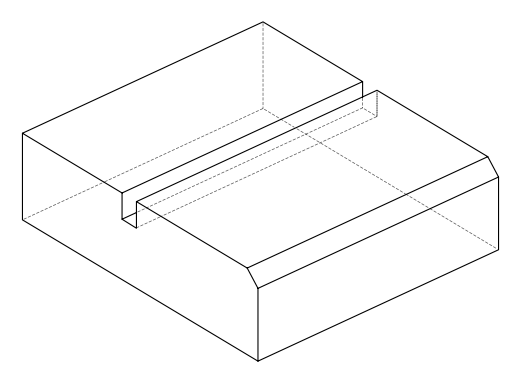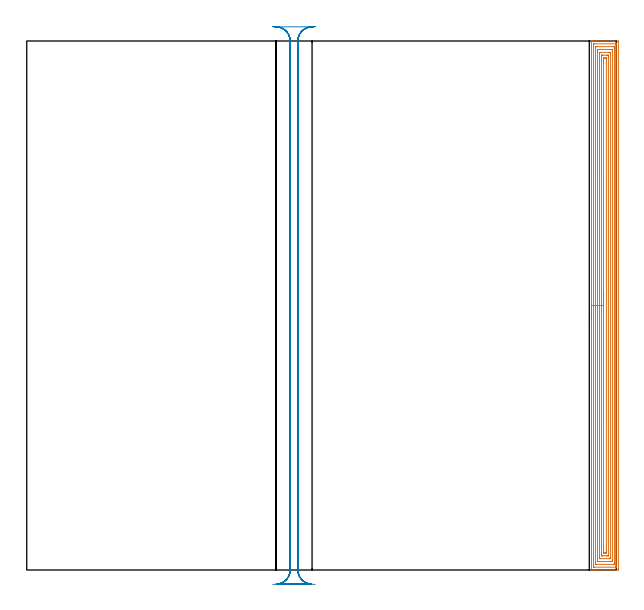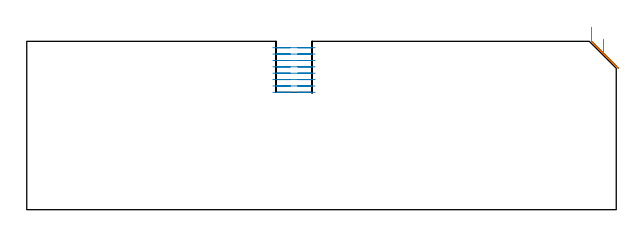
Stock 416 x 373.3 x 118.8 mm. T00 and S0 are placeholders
(PLAN: 2 operations, 1 tool changes, 34.8 min)
(1 AREA_MILL | FG_CHAMFER_SURFACE | UGT0205_001 | 21.24 min | 67432 mm3)
(2 MILL_RECTANGULAR_SLOT | SLOT_RECTANGULAR | UGT0201_094 | Follow Part, ap 5, ae 75% | 13.6 min | 341459 mm3)
(TOOL UGT0205_001 | Chamfer Mill 20 x 3 x 45 deg. | D20 FL50 Z2)
(TOOL UGT0201_094 | End mill 20 mm | D20 FL38 Z4)
(OP 1 AREA_MILL)
G17 G21 G94 G90
T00 M6
G54
G17 G0 G90 X398.503 Y176.65 S1061 M3
G43 Z128.8 H0
Z128.796
G94 G1 Y176.688 Z127.925 F250.
Y176.802 Z127.06
Y176.991 Z126.208
Y177.253 Z125.376
Y177.587 Z124.57
Y177.99 Z123.796
Y178.459 Z123.061
Y178.99 Z122.369
Y179.579 Z121.725
Y180.222 Z121.136
Y180.914 Z120.605
Y181.65 Z120.136
Y182.424 Z119.733
Y183.23 Z119.399
Y184.062 Z119.137
X398.504 Y184.914 Z118.948
Y185.779 Z118.834
Y186.65 Z118.796
X398.507 Y373.115 Z118.793
X398.505 Y373.209 Z118.79
X398.519 Y373.291 Z118.773
X398.539 Y373.298 Z118.752
X398.559 Y373.3 Z118.733
X398.985 Z118.315
X399.244 Z118.056
X399.979 Z117.316
X401.238 Z116.059
X402.653 Z114.643
X417.175 Y373.299 Z100.123
X417.492 Y373.29 Z99.806
X417.499 Y372.973 Z99.799
X417.5 Y0.632 Z99.8
X417.498 Y0.325 Z99.801
X417.492 Y0.01 Z99.806
X417.174 Y0. Z100.124
X401.762 Z115.533
X400.347 Z116.95
X399.979 Z117.316
X398.985 Z118.315
X398.559 Z118.733
X398.512 Z118.779
X398.503 Y0.008 Z118.788
X398.5 Y0.184 Z118.8
X398.504 Y186.65 Z118.796
X399.918 Z117.382
X399.922 Y370.996 Z117.378
X399.925 Y371.111 Z117.375
X399.934 Y371.29 Z117.366
X399.979 Y371.293 Z117.321
X400.452 Y371.299 Z116.848
X415.603 Z101.697
X416.021 Y371.293 Z101.279
X416.074 Y371.29 Z101.226
X416.082 Y371.075 Z101.218
X416.085 Y370.945 Z101.215
X416.086 Y370.88 Z101.214
Y2.355
X416.084 Y2.29 Z101.216
X416.079 Y2.16 Z101.221
X416.067 Y2.009 Z101.233
X416.021 Y2.007 Z101.279
X415.548 Y2.001 Z101.752
X400.397 Z116.903
X399.979 Y2.007 Z117.321
X399.926 Y2.01 Z117.374
X399.918 Y2.225 Z117.382
X399.915 Y2.355 Z117.385
X399.914 Y2.42 Z117.386
X399.918 Y186.65 Z117.382
X401.332 Z115.968
X401.336 Y368.197 Z115.964
X401.338 Y368.622 Z115.962
X401.343 Y369.091 Z115.957
X401.352 Y369.29 Z115.948
X401.556 Y369.298 Z115.744
X401.762 Y369.299 Z115.538
X402.445 Y369.3 Z114.855
X414.238 Y369.299 Z103.062
X414.447 Y369.295 Z102.853
X414.585 Y369.29 Z102.715
X414.665 Y369.279 Z102.635
X414.667 Y369.235 Z102.633
X414.669 Y369.091 Z102.631
X414.671 Y368.657 Z102.629
X414.672 Y368.197 Z102.628
X414.671 Y4.1 Z102.629
Y4.046
X414.668 Y4.02 Z102.632
X414.666 Y4.014 Z102.634
X414.654 Y4.01 Z102.646
X414.445 Y4.001 Z102.855
X401.762 Z115.538
X401.554 Y4.005 Z115.746
X401.415 Y4.01 Z115.885
X401.335 Y4.02 Z115.965
X401.333 Y4.065 Z115.967
X401.331 Y4.209 Z115.969
X401.329 Y4.643 Z115.971
Y5.103
X401.332 Y186.65 Z115.968
X402.746 Z114.554
X402.75 Y366.408 Z114.55
X402.752 Y367.203 Z114.548
X402.754 Y367.257 Z114.546
X402.756 Y367.281 Z114.544
X402.768 Y367.29 Z114.532
X402.878 Y367.294 Z114.422
X403.1 Y367.297 Z114.2
X403.544 Y367.3 Z113.756
X412.456 Z104.844
X412.901 Y367.298 Z104.399
X413.123 Y367.295 Z104.177
X413.233 Y367.29 Z104.067
X413.251 Y367.287 Z104.049
X413.253 Y367.27 Z104.047
X413.255 Y367.228 Z104.045
X413.257 Y366.498 Z104.043
Y366.408
Y6.892
X413.255 Y6.09 Z104.045
X413.253 Y6.035 Z104.047
X413.251 Y6.013 Z104.049
X413.233 Y6.01 Z104.067
X413.122 Y6.005 Z104.178
X412.9 Y6.002 Z104.4
X412.456 Y6. Z104.844
X403.544 Z113.756
X403.099 Y6.002 Z114.201
X402.877 Y6.005 Z114.423
X402.767 Y6.01 Z114.533
X402.749 Y6.013 Z114.551
X402.747 Y6.03 Z114.553
X402.745 Y6.072 Z114.555
X402.743 Y6.801 Z114.557
X402.746 Y186.65 Z114.554
X404.161 Z113.139
X404.164 Y364.891 Z113.136
X404.166 Y365.164 Z113.134
X404.168 Y365.241 Z113.132
X404.171 Y365.283 Z113.129
X404.183 Y365.29 Z113.117
X404.266 Y365.294 Z113.034
X404.435 Y365.298 Z112.865
X404.649 Y365.3 Z112.651
X410.887 Z106.413
X411.565 Y365.298 Z105.735
X411.782 Y365.296 Z105.518
X411.832 Y365.29 Z105.468
X411.836 Y365.277 Z105.464
X411.839 Y365.238 Z105.461
X411.842 Y364.619 Z105.458
X411.843 Y364.34 Z105.457
Y8.402
X411.84 Y8.122 Z105.46
X411.837 Y8.043 Z105.463
X411.834 Y8.009 Z105.466
X411.818 Y8.007 Z105.482
X411.734 Y8.003 Z105.566
X411.565 Y8.001 Z105.735
X411.352 Y8. Z105.948
X405.113 Z112.187
X404.435 Y8.002 Z112.865
X404.218 Y8.004 Z113.082
X404.168 Y8.01 Z113.132
X404.164 Y8.023 Z113.136
X404.161 Y8.061 Z113.139
X404.158 Y8.68 Z113.142
X404.157 Y8.959 Z113.143
X404.161 Y186.65 Z113.139
X405.575 Z111.725
X405.579 Y363.152 Z111.721
X405.58 Y363.232 Z111.72
X405.582 Y363.271 Z111.718
X405.584 Y363.284 Z111.716
X405.596 Y363.29 Z111.704
X405.753 Y363.297 Z111.547
X406.218 Y363.299 Z111.082
X406.641 Y363.3 Z110.659
X409.315 Z107.985
X409.782 Y363.299 Z107.518
X410.209 Y363.297 Z107.091
X410.391 Y363.29 Z106.909
X410.422 Y363.278 Z106.878
X410.424 Y363.216 Z106.876
X410.427 Y363.078 Z106.873
X410.428 Y362.831 Z106.872
X410.429 Y362.182 Z106.871
X410.428 Y10.145 Z106.872
X410.427 Y10.064 Z106.873
X410.425 Y10.024 Z106.875
X410.423 Y10.012 Z106.877
X410.405 Y10.01 Z106.895
X410.248 Y10.002 Z107.052
X409.782 Y10. Z107.518
X409.359 Z107.941
X406.685 Z110.615
X406.218 Y10.001 Z111.082
X405.791 Y10.003 Z111.509
X405.61 Y10.01 Z111.69
X405.578 Y10.022 Z111.722
X405.576 Y10.084 Z111.724
X405.573 Y10.222 Z111.727
X405.572 Y10.469 Z111.728
X405.571 Y11.118 Z111.729
X405.575 Y186.65 Z111.725
X406.989 Z110.311
X406.993 Y361.042 Z110.307
X406.994 Y361.157 Z110.306
X406.999 Y361.274 Z110.301
X407.002 Y361.291 Z110.298
X407.013 Y361.294 Z110.287
X407.045 Y361.298 Z110.255
X407.109 Y361.299 Z110.191
X407.743 Y361.3 Z109.557
X408.635 Z108.665
X408.891 Y361.297 Z108.409
X408.976 Y361.293 Z108.324
X409.002 Y361.291 Z108.298
X409.008 Y361.247 Z108.292
X409.012 Y361.166 Z108.288
X409.014 Y361.042 Z108.286
X409.015 Y13.028 Z108.285
X409.013 Y12.258 Z108.287
X409.012 Y12.136 Z108.288
X409.008 Y12.019 Z108.292
X408.891 Y12.01 Z108.409
X408.256 Y12.001 Z109.044
X408. Y12. Z109.3
X407.365 Z109.935
X407.109 Y12.003 Z110.191
X407.024 Y12.007 Z110.276
X406.998 Y12.009 Z110.302
X406.993 Y12.053 Z110.308
X406.988 Y12.134 Z110.312
X406.986 Y12.258 Z110.314
X406.989 Y186.65 Z110.311
Y187.522 Z110.349
Y188.387 Z110.463
Y189.238 Z110.652
Y190.07 Z110.914
Y190.876 Z111.248
Y191.65 Z111.651
Y192.386 Z112.119
Y193.078 Z112.651
Y193.721 Z113.24
Y194.311 Z113.883
Y194.842 Z114.575
Y195.31 Z115.311
Y195.713 Z116.085
Y196.047 Z116.891
Y196.309 Z117.723
Y196.498 Z118.574
Y196.612 Z119.439
Y196.65 Z120.311
G0 Z128.8
M5
M2
(OP 2 MILL_RECTANGULAR_SLOT)
G17 G21 G94 G90
T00 M6
G54
G17 G0 G90 X173.683 Y383.502 S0 M3
G43 Z128.8 H0
Z114.3
G94 G1 X176.674 Y383.27 F250.
G2 X185.9 Y373.3 R10. F500.
G1 Y0.
G2 X176.347 Y-9.99 R10.
G1 Y-10.
X200.853
Y-9.99
G2 X191.3 Y0. R10.
G1 Y373.3
G2 X200.526 Y383.27 R10.
G1 X203.517 Y383.502 F250.
G0 X173.683 Z109.8
G1 X176.674 Y383.27
G2 X185.9 Y373.3 R10. F500.
G1 Y0.
G2 X176.347 Y-9.99 R10.
G1 Y-10.
X200.853
Y-9.99
G2 X191.3 Y0. R10.
G1 Y373.3
G2 X200.526 Y383.27 R10.
G1 X203.517 Y383.502 F250.
G0 X173.683 Z105.3
G1 X176.674 Y383.27
G2 X185.9 Y373.3 R10. F500.
G1 Y0.
G2 X176.347 Y-9.99 R10.
G1 Y-10.
X200.853
Y-9.99
G2 X191.3 Y0. R10.
G1 Y373.3
G2 X200.526 Y383.27 R10.
G1 X203.517 Y383.502 F250.
G0 Z128.8
Y-10.202
Z100.8
G1 X200.526 Y-9.97
G2 X191.3 Y0. R10. F500.
G1 Y373.3
G2 X200.526 Y383.27 R10.
G1 Y383.3
X176.674
Y383.27
G2 X185.9 Y373.3 R10.
G1 Y0.
G2 X176.674 Y-9.97 R10.
G1 X173.683 Y-10.202 F250.
G0 Z128.8
Y383.502
Z96.3
G1 X176.674 Y383.27
G2 X185.9 Y373.3 R10. F500.
G1 Y0.
G2 X176.347 Y-9.99 R10.
G1 X200.853
G2 X191.3 Y0. R10.
G1 Y373.3
G2 X200.526 Y383.27 R10.
G1 X203.517 Y383.502 F250.
G0 X173.683 Z91.8
G1 X176.674 Y383.27
G2 X185.9 Y373.3 R10. F500.
G1 Y0.
G2 X176.347 Y-9.99 R10.
G1 X200.853
G2 X191.3 Y0. R10.
G1 Y373.3
G2 X200.526 Y383.27 R10.
G1 X203.517 Y383.502 F250.
G0 X173.683 Z87.3
G1 X176.674 Y383.27
G2 X185.9 Y373.3 R10. F500.
G1 Y0.
G2 X176.347 Y-9.99 R10.
G1 X200.853
G2 X191.3 Y0. R10.
G1 Y373.3
G2 X200.526 Y383.27 R10.
G1 X203.517 Y383.502 F250.
G0 X173.683 Z82.8
G1 X176.674 Y383.27
G2 X185.9 Y373.3 R10. F500.
G1 Y0.
G2 X176.347 Y-9.99 R10.
G1 X200.853
G2 X191.3 Y0. R10.
G1 Y373.3
G2 X200.526 Y383.27 R10.
G1 X203.517 Y383.502 F250.
G0 Z128.8
M5
M2
